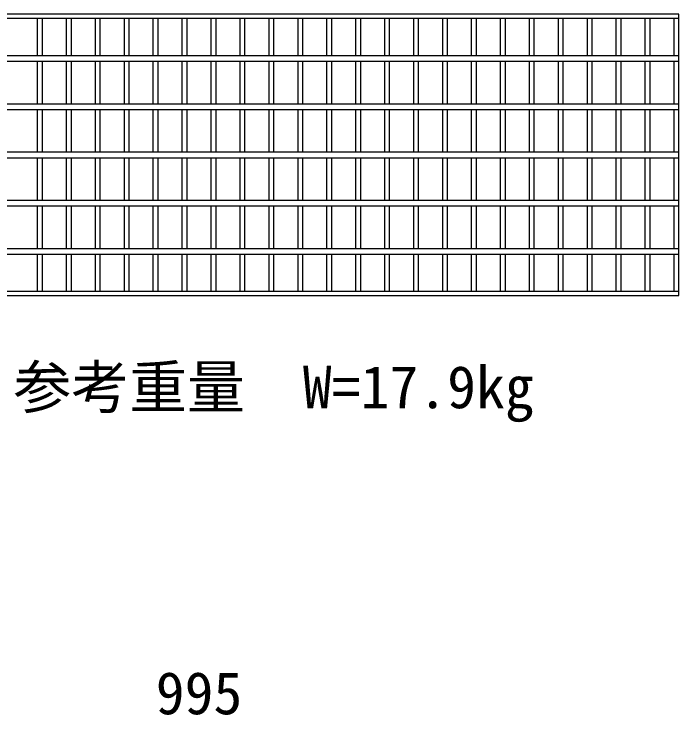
# Model space of a CAD drawing. Units: millimetres, scale not verified. Extents: x -16800 to 16800, y -5940 to 5940.
# Drawn here: x -5464 to -4775, y 709 to 1436 of the extents above; entities that cross this region are included whole.
import ezdxf
from ezdxf.enums import TextEntityAlignment as Align

# ---------------------------------------------------------------- set-up
doc = ezdxf.new("R2010")
doc.units = ezdxf.units.MM
doc.header["$LTSCALE"] = 20
doc.layers.add('0-0_DIM', color=7, linetype='Continuous', lineweight=25)
doc.layers.add('0-2_HATCH', color=6, linetype='Continuous', lineweight=25)
doc.styles.add('ＭＳ ゴシック', font='')
doc.styles.get('ＭＳ ゴシック').set_extended_font_data('MS Gothic')

msp = doc.modelspace()

# ---------------------------------------------------------------- linework, layer by layer
at = {"layer": '0-2_HATCH'}
for p, q in [((-4774.54, 1435.92), (-5769.54, 1435.92)), ((-4774.54, 1143.92), (-4774.54, 1435.92)), ((-4774.54, 1431.42), (-5769.54, 1431.42)), ((-5439.54, 1392.92), (-5439.54, 1431.42)), ((-5434.54, 1392.92), (-5434.54, 1431.42)), ((-5409.54, 1392.92), (-5409.54, 1431.42)), ((-5404.54, 1392.92), (-5404.54, 1431.42)), ((-5379.54, 1392.92), (-5379.54, 1431.42)), ((-5374.54, 1392.92), (-5374.54, 1431.42)), ((-5349.54, 1392.92), (-5349.54, 1431.42)), ((-5344.54, 1392.92), (-5344.54, 1431.42)), ((-5319.54, 1392.92), (-5319.54, 1431.42)), ((-5314.54, 1392.92), (-5314.54, 1431.42)), ((-5289.54, 1392.92), (-5289.54, 1431.42)), ((-5284.54, 1392.92), (-5284.54, 1431.42)), ((-5259.54, 1392.92), (-5259.54, 1431.42)), ((-5254.54, 1392.92), (-5254.54, 1431.42)), ((-5229.54, 1392.92), (-5229.54, 1431.42)), ((-5224.54, 1392.92), (-5224.54, 1431.42)), ((-5199.54, 1392.92), (-5199.54, 1431.42)), ((-5194.54, 1392.92), (-5194.54, 1431.42)), ((-5169.54, 1392.92), (-5169.54, 1431.42)), ((-5164.54, 1392.92), (-5164.54, 1431.42)), ((-5139.54, 1392.92), (-5139.54, 1431.42)), ((-5134.54, 1392.92), (-5134.54, 1431.42)), ((-5109.54, 1392.92), (-5109.54, 1431.42)), ((-5104.54, 1392.92), (-5104.54, 1431.42)), ((-5079.54, 1392.92), (-5079.54, 1431.42)), ((-5074.54, 1392.92), (-5074.54, 1431.42)), ((-5049.54, 1392.92), (-5049.54, 1431.42)), ((-5044.54, 1392.92), (-5044.54, 1431.42)), ((-5019.54, 1392.92), (-5019.54, 1431.42)), ((-5014.54, 1392.92), (-5014.54, 1431.42)), ((-4989.54, 1392.92), (-4989.54, 1431.42)), ((-4984.54, 1392.92), (-4984.54, 1431.42)), ((-4959.54, 1392.92), (-4959.54, 1431.42)), ((-4954.54, 1392.92), (-4954.54, 1431.42)), ((-4929.54, 1392.92), (-4929.54, 1431.42)), ((-4924.54, 1392.92), (-4924.54, 1431.42)), ((-4899.54, 1392.92), (-4899.54, 1431.42)), ((-4894.54, 1392.92), (-4894.54, 1431.42)), ((-4869.54, 1392.92), (-4869.54, 1431.42)), ((-4864.54, 1392.92), (-4864.54, 1431.42)), ((-4839.54, 1392.92), (-4839.54, 1431.42)), ((-4834.54, 1392.92), (-4834.54, 1431.42)), ((-4809.54, 1392.92), (-4809.54, 1431.42)), ((-4804.54, 1392.92), (-4804.54, 1431.42)), ((-4779.54, 1392.92), (-4779.54, 1431.42)), ((-5769.54, 1392.92), (-4774.54, 1392.92)), ((-5769.54, 1386.92), (-4774.54, 1386.92)), ((-5439.54, 1342.92), (-5439.54, 1386.92)), ((-5434.54, 1342.92), (-5434.54, 1386.92)), ((-5409.54, 1342.92), (-5409.54, 1386.92)), ((-5404.54, 1342.92), (-5404.54, 1386.92)), ((-5379.54, 1342.92), (-5379.54, 1386.92)), ((-5374.54, 1342.92), (-5374.54, 1386.92)), ((-5349.54, 1342.92), (-5349.54, 1386.92)), ((-5344.54, 1342.92), (-5344.54, 1386.92)), ((-5319.54, 1342.92), (-5319.54, 1386.92)), ((-5314.54, 1342.92), (-5314.54, 1386.92)), ((-5289.54, 1342.92), (-5289.54, 1386.92)), ((-5284.54, 1342.92), (-5284.54, 1386.92)), ((-5259.54, 1342.92), (-5259.54, 1386.92)), ((-5254.54, 1342.92), (-5254.54, 1386.92)), ((-5229.54, 1342.92), (-5229.54, 1386.92)), ((-5224.54, 1342.92), (-5224.54, 1386.92)), ((-5199.54, 1342.92), (-5199.54, 1386.92)), ((-5194.54, 1342.92), (-5194.54, 1386.92)), ((-5169.54, 1342.92), (-5169.54, 1386.92)), ((-5164.54, 1342.92), (-5164.54, 1386.92)), ((-5139.54, 1342.92), (-5139.54, 1386.92)), ((-5134.54, 1342.92), (-5134.54, 1386.92)), ((-5109.54, 1342.92), (-5109.54, 1386.92)), ((-5104.54, 1342.92), (-5104.54, 1386.92)), ((-5079.54, 1342.92), (-5079.54, 1386.92)), ((-5074.54, 1342.92), (-5074.54, 1386.92)), ((-5049.54, 1342.92), (-5049.54, 1386.92)), ((-5044.54, 1342.92), (-5044.54, 1386.92)), ((-5019.54, 1342.92), (-5019.54, 1386.92)), ((-5014.54, 1342.92), (-5014.54, 1386.92)), ((-4989.54, 1342.92), (-4989.54, 1386.92)), ((-4984.54, 1342.92), (-4984.54, 1386.92)), ((-4959.54, 1342.92), (-4959.54, 1386.92)), ((-4954.54, 1342.92), (-4954.54, 1386.92)), ((-4929.54, 1342.92), (-4929.54, 1386.92)), ((-4924.54, 1342.92), (-4924.54, 1386.92)), ((-4899.54, 1342.92), (-4899.54, 1386.92)), ((-4894.54, 1342.92), (-4894.54, 1386.92)), ((-4869.54, 1342.92), (-4869.54, 1386.92)), ((-4864.54, 1342.92), (-4864.54, 1386.92)), ((-4839.54, 1342.92), (-4839.54, 1386.92)), ((-4834.54, 1342.92), (-4834.54, 1386.92)), ((-4809.54, 1342.92), (-4809.54, 1386.92)), ((-4804.54, 1342.92), (-4804.54, 1386.92)), ((-4779.54, 1342.92), (-4779.54, 1386.92)), ((-5769.54, 1342.92), (-4774.54, 1342.92)), ((-5769.54, 1336.92), (-4774.54, 1336.92)), ((-5439.54, 1292.92), (-5439.54, 1336.92)), ((-5434.54, 1292.92), (-5434.54, 1336.92)), ((-5409.54, 1292.92), (-5409.54, 1336.92)), ((-5404.54, 1292.92), (-5404.54, 1336.92)), ((-5379.54, 1292.92), (-5379.54, 1336.92)), ((-5374.54, 1292.92), (-5374.54, 1336.92)), ((-5349.54, 1292.92), (-5349.54, 1336.92)), ((-5344.54, 1292.92), (-5344.54, 1336.92)), ((-5319.54, 1292.92), (-5319.54, 1336.92)), ((-5314.54, 1292.92), (-5314.54, 1336.92)), ((-5289.54, 1292.92), (-5289.54, 1336.92)), ((-5284.54, 1292.92), (-5284.54, 1336.92)), ((-5259.54, 1292.92), (-5259.54, 1336.92)), ((-5254.54, 1292.92), (-5254.54, 1336.92)), ((-5229.54, 1292.92), (-5229.54, 1336.92)), ((-5224.54, 1292.92), (-5224.54, 1336.92)), ((-5199.54, 1292.92), (-5199.54, 1336.92)), ((-5194.54, 1292.92), (-5194.54, 1336.92)), ((-5169.54, 1292.92), (-5169.54, 1336.92)), ((-5164.54, 1292.92), (-5164.54, 1336.92)), ((-5139.54, 1292.92), (-5139.54, 1336.92)), ((-5134.54, 1292.92), (-5134.54, 1336.92)), ((-5109.54, 1292.92), (-5109.54, 1336.92)), ((-5104.54, 1292.92), (-5104.54, 1336.92)), ((-5079.54, 1292.92), (-5079.54, 1336.92)), ((-5074.54, 1292.92), (-5074.54, 1336.92)), ((-5049.54, 1292.92), (-5049.54, 1336.92)), ((-5044.54, 1292.92), (-5044.54, 1336.92)), ((-5019.54, 1292.92), (-5019.54, 1336.92)), ((-5014.54, 1292.92), (-5014.54, 1336.92)), ((-4989.54, 1292.92), (-4989.54, 1336.92)), ((-4984.54, 1292.92), (-4984.54, 1336.92)), ((-4959.54, 1292.92), (-4959.54, 1336.92)), ((-4954.54, 1292.92), (-4954.54, 1336.92)), ((-4929.54, 1292.92), (-4929.54, 1336.92)), ((-4924.54, 1292.92), (-4924.54, 1336.92)), ((-4899.54, 1292.92), (-4899.54, 1336.92)), ((-4894.54, 1292.92), (-4894.54, 1336.92)), ((-4869.54, 1292.92), (-4869.54, 1336.92)), ((-4864.54, 1292.92), (-4864.54, 1336.92)), ((-4839.54, 1292.92), (-4839.54, 1336.92)), ((-4834.54, 1292.92), (-4834.54, 1336.92)), ((-4809.54, 1292.92), (-4809.54, 1336.92)), ((-4804.54, 1292.92), (-4804.54, 1336.92)), ((-4779.54, 1292.92), (-4779.54, 1336.92)), ((-5769.54, 1292.92), (-4774.54, 1292.92)), ((-5769.54, 1286.92), (-4774.54, 1286.92)), ((-5439.54, 1242.92), (-5439.54, 1286.92)), ((-5434.54, 1242.92), (-5434.54, 1286.92)), ((-5409.54, 1242.92), (-5409.54, 1286.92)), ((-5404.54, 1242.92), (-5404.54, 1286.92)), ((-5379.54, 1242.92), (-5379.54, 1286.92)), ((-5374.54, 1242.92), (-5374.54, 1286.92)), ((-5349.54, 1242.92), (-5349.54, 1286.92)), ((-5344.54, 1242.92), (-5344.54, 1286.92)), ((-5319.54, 1242.92), (-5319.54, 1286.92)), ((-5314.54, 1242.92), (-5314.54, 1286.92)), ((-5289.54, 1242.92), (-5289.54, 1286.92)), ((-5284.54, 1242.92), (-5284.54, 1286.92)), ((-5259.54, 1242.92), (-5259.54, 1286.92)), ((-5254.54, 1242.92), (-5254.54, 1286.92)), ((-5229.54, 1242.92), (-5229.54, 1286.92)), ((-5224.54, 1242.92), (-5224.54, 1286.92)), ((-5199.54, 1242.92), (-5199.54, 1286.92)), ((-5194.54, 1242.92), (-5194.54, 1286.92)), ((-5169.54, 1242.92), (-5169.54, 1286.92)), ((-5164.54, 1242.92), (-5164.54, 1286.92)), ((-5139.54, 1242.92), (-5139.54, 1286.92)), ((-5134.54, 1242.92), (-5134.54, 1286.92)), ((-5109.54, 1242.92), (-5109.54, 1286.92)), ((-5104.54, 1242.92), (-5104.54, 1286.92)), ((-5079.54, 1242.92), (-5079.54, 1286.92)), ((-5074.54, 1242.92), (-5074.54, 1286.92)), ((-5049.54, 1242.92), (-5049.54, 1286.92)), ((-5044.54, 1242.92), (-5044.54, 1286.92)), ((-5019.54, 1242.92), (-5019.54, 1286.92)), ((-5014.54, 1242.92), (-5014.54, 1286.92)), ((-4989.54, 1242.92), (-4989.54, 1286.92)), ((-4984.54, 1242.92), (-4984.54, 1286.92)), ((-4959.54, 1242.92), (-4959.54, 1286.92)), ((-4954.54, 1242.92), (-4954.54, 1286.92)), ((-4929.54, 1242.92), (-4929.54, 1286.92)), ((-4924.54, 1242.92), (-4924.54, 1286.92)), ((-4899.54, 1242.92), (-4899.54, 1286.92)), ((-4894.54, 1242.92), (-4894.54, 1286.92)), ((-4869.54, 1242.92), (-4869.54, 1286.92)), ((-4864.54, 1242.92), (-4864.54, 1286.92)), ((-4839.54, 1242.92), (-4839.54, 1286.92)), ((-4834.54, 1242.92), (-4834.54, 1286.92)), ((-4809.54, 1242.92), (-4809.54, 1286.92)), ((-4804.54, 1242.92), (-4804.54, 1286.92)), ((-4779.54, 1242.92), (-4779.54, 1286.92)), ((-5769.54, 1242.92), (-4774.54, 1242.92)), ((-5769.54, 1236.92), (-4774.54, 1236.92)), ((-5439.54, 1192.92), (-5439.54, 1236.92)), ((-5434.54, 1192.92), (-5434.54, 1236.92)), ((-5409.54, 1192.92), (-5409.54, 1236.92)), ((-5404.54, 1192.92), (-5404.54, 1236.92)), ((-5379.54, 1192.92), (-5379.54, 1236.92)), ((-5374.54, 1192.92), (-5374.54, 1236.92)), ((-5349.54, 1192.92), (-5349.54, 1236.92)), ((-5344.54, 1192.92), (-5344.54, 1236.92)), ((-5319.54, 1192.92), (-5319.54, 1236.92)), ((-5314.54, 1192.92), (-5314.54, 1236.92)), ((-5289.54, 1192.92), (-5289.54, 1236.92)), ((-5284.54, 1192.92), (-5284.54, 1236.92)), ((-5259.54, 1192.92), (-5259.54, 1236.92)), ((-5254.54, 1192.92), (-5254.54, 1236.92)), ((-5229.54, 1192.92), (-5229.54, 1236.92)), ((-5224.54, 1192.92), (-5224.54, 1236.92)), ((-5199.54, 1192.92), (-5199.54, 1236.92)), ((-5194.54, 1192.92), (-5194.54, 1236.92)), ((-5169.54, 1192.92), (-5169.54, 1236.92)), ((-5164.54, 1192.92), (-5164.54, 1236.92)), ((-5139.54, 1192.92), (-5139.54, 1236.92)), ((-5134.54, 1192.92), (-5134.54, 1236.92)), ((-5109.54, 1192.92), (-5109.54, 1236.92)), ((-5104.54, 1192.92), (-5104.54, 1236.92)), ((-5079.54, 1192.92), (-5079.54, 1236.92)), ((-5074.54, 1192.92), (-5074.54, 1236.92)), ((-5049.54, 1192.92), (-5049.54, 1236.92)), ((-5044.54, 1192.92), (-5044.54, 1236.92)), ((-5019.54, 1192.92), (-5019.54, 1236.92)), ((-5014.54, 1192.92), (-5014.54, 1236.92)), ((-4989.54, 1192.92), (-4989.54, 1236.92)), ((-4984.54, 1192.92), (-4984.54, 1236.92)), ((-4959.54, 1192.92), (-4959.54, 1236.92)), ((-4954.54, 1192.92), (-4954.54, 1236.92)), ((-4929.54, 1192.92), (-4929.54, 1236.92)), ((-4924.54, 1192.92), (-4924.54, 1236.92)), ((-4899.54, 1192.92), (-4899.54, 1236.92)), ((-4894.54, 1192.92), (-4894.54, 1236.92)), ((-4869.54, 1192.92), (-4869.54, 1236.92)), ((-4864.54, 1192.92), (-4864.54, 1236.92)), ((-4839.54, 1192.92), (-4839.54, 1236.92)), ((-4834.54, 1192.92), (-4834.54, 1236.92)), ((-4809.54, 1192.92), (-4809.54, 1236.92)), ((-4804.54, 1192.92), (-4804.54, 1236.92)), ((-4779.54, 1192.92), (-4779.54, 1236.92)), ((-5769.54, 1192.92), (-4774.54, 1192.92)), ((-5769.54, 1186.92), (-4774.54, 1186.92)), ((-5439.54, 1148.42), (-5439.54, 1186.92)), ((-5434.54, 1148.42), (-5434.54, 1186.92)), ((-5409.54, 1148.42), (-5409.54, 1186.92)), ((-5404.54, 1148.42), (-5404.54, 1186.92)), ((-5379.54, 1148.42), (-5379.54, 1186.92)), ((-5374.54, 1148.42), (-5374.54, 1186.92)), ((-5349.54, 1148.42), (-5349.54, 1186.92)), ((-5344.54, 1148.42), (-5344.54, 1186.92)), ((-5319.54, 1148.42), (-5319.54, 1186.92)), ((-5314.54, 1148.42), (-5314.54, 1186.92)), ((-5289.54, 1148.42), (-5289.54, 1186.92)), ((-5284.54, 1148.42), (-5284.54, 1186.92)), ((-5259.54, 1148.42), (-5259.54, 1186.92)), ((-5254.54, 1148.42), (-5254.54, 1186.92)), ((-5229.54, 1148.42), (-5229.54, 1186.92)), ((-5224.54, 1148.42), (-5224.54, 1186.92)), ((-5199.54, 1148.42), (-5199.54, 1186.92)), ((-5194.54, 1148.42), (-5194.54, 1186.92)), ((-5169.54, 1148.42), (-5169.54, 1186.92)), ((-5164.54, 1148.42), (-5164.54, 1186.92)), ((-5139.54, 1148.42), (-5139.54, 1186.92)), ((-5134.54, 1148.42), (-5134.54, 1186.92)), ((-5109.54, 1148.42), (-5109.54, 1186.92)), ((-5104.54, 1148.42), (-5104.54, 1186.92)), ((-5079.54, 1148.42), (-5079.54, 1186.92)), ((-5074.54, 1148.42), (-5074.54, 1186.92)), ((-5049.54, 1148.42), (-5049.54, 1186.92)), ((-5044.54, 1148.42), (-5044.54, 1186.92)), ((-5019.54, 1148.42), (-5019.54, 1186.92)), ((-5014.54, 1148.42), (-5014.54, 1186.92)), ((-4989.54, 1148.42), (-4989.54, 1186.92)), ((-4984.54, 1148.42), (-4984.54, 1186.92)), ((-4959.54, 1148.42), (-4959.54, 1186.92)), ((-4954.54, 1148.42), (-4954.54, 1186.92)), ((-4929.54, 1148.42), (-4929.54, 1186.92)), ((-4924.54, 1148.42), (-4924.54, 1186.92)), ((-4899.54, 1148.42), (-4899.54, 1186.92)), ((-4894.54, 1148.42), (-4894.54, 1186.92)), ((-4869.54, 1148.42), (-4869.54, 1186.92)), ((-4864.54, 1148.42), (-4864.54, 1186.92)), ((-4839.54, 1148.42), (-4839.54, 1186.92)), ((-4834.54, 1148.42), (-4834.54, 1186.92)), ((-4809.54, 1148.42), (-4809.54, 1186.92)), ((-4804.54, 1148.42), (-4804.54, 1186.92)), ((-4779.54, 1148.42), (-4779.54, 1186.92)), ((-5769.54, 1148.42), (-4774.54, 1148.42)), ((-5769.54, 1143.92), (-4774.54, 1143.92))]:
    msp.add_line(p, q, dxfattribs=at)

# ---------------------------------------------------------------- texts
at = {"layer": '0-0_DIM', "style": 'ＭＳ ゴシック'}
for s, p in [('参考重量\u3000W=17.9kg', (-5464.55, 1013.99)), ('995', (-5317.04, 696.64))]:
    msp.add_text(s, height=43.99, dxfattribs=at).set_placement(p, align=Align.BOTTOM_LEFT)

doc.saveas('drawing.dxf')
